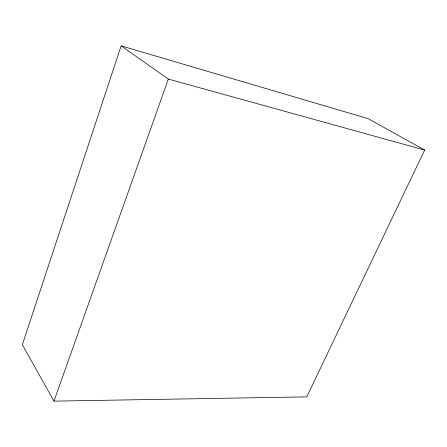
<?xml version="1.0" encoding="UTF-8"?>
<svg xmlns="http://www.w3.org/2000/svg" width="447" height="447" viewBox="0 0 447 447"><rect width="100%" height="100%" fill="white"/><g stroke="black" fill="none" stroke-linecap="round" stroke-linejoin="round"><path stroke-width="0.67" d="M121.137 45.857L22.35 344.687L53.958 401.143L306.759 396.869L424.65 150.063L368.233 118.684L121.137 45.857L168.346 79.063L424.65 150.063M53.958 401.143L168.346 79.063"/></g></svg>
